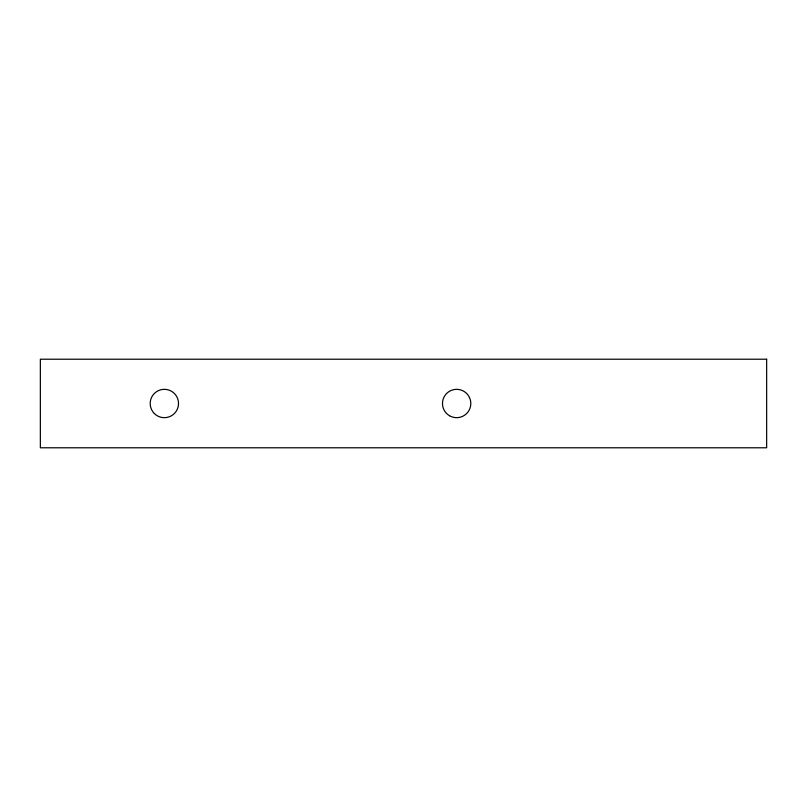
<?xml version="1.0" encoding="UTF-8"?>
<svg xmlns="http://www.w3.org/2000/svg" width="807" height="807" viewBox="0 0 807 807"><rect width="100%" height="100%" fill="white"/><g stroke="black" fill="none" stroke-linecap="round" stroke-linejoin="round"><path stroke-width="1.21" d="M766.65 359.216L40.35 359.216L40.35 447.784L766.65 447.784L766.65 359.216M154.329 413.517A14.173 14.173 0 0 0 178.044 407.172A14.173 14.173 0 0 0 160.684 389.811A14.173 14.173 0 0 0 154.329 413.517M449.56 415.776A14.173 14.173 0 0 0 470.814 403.5A14.173 14.173 0 0 0 449.56 391.224A14.173 14.173 0 0 0 449.56 415.776"/></g></svg>
